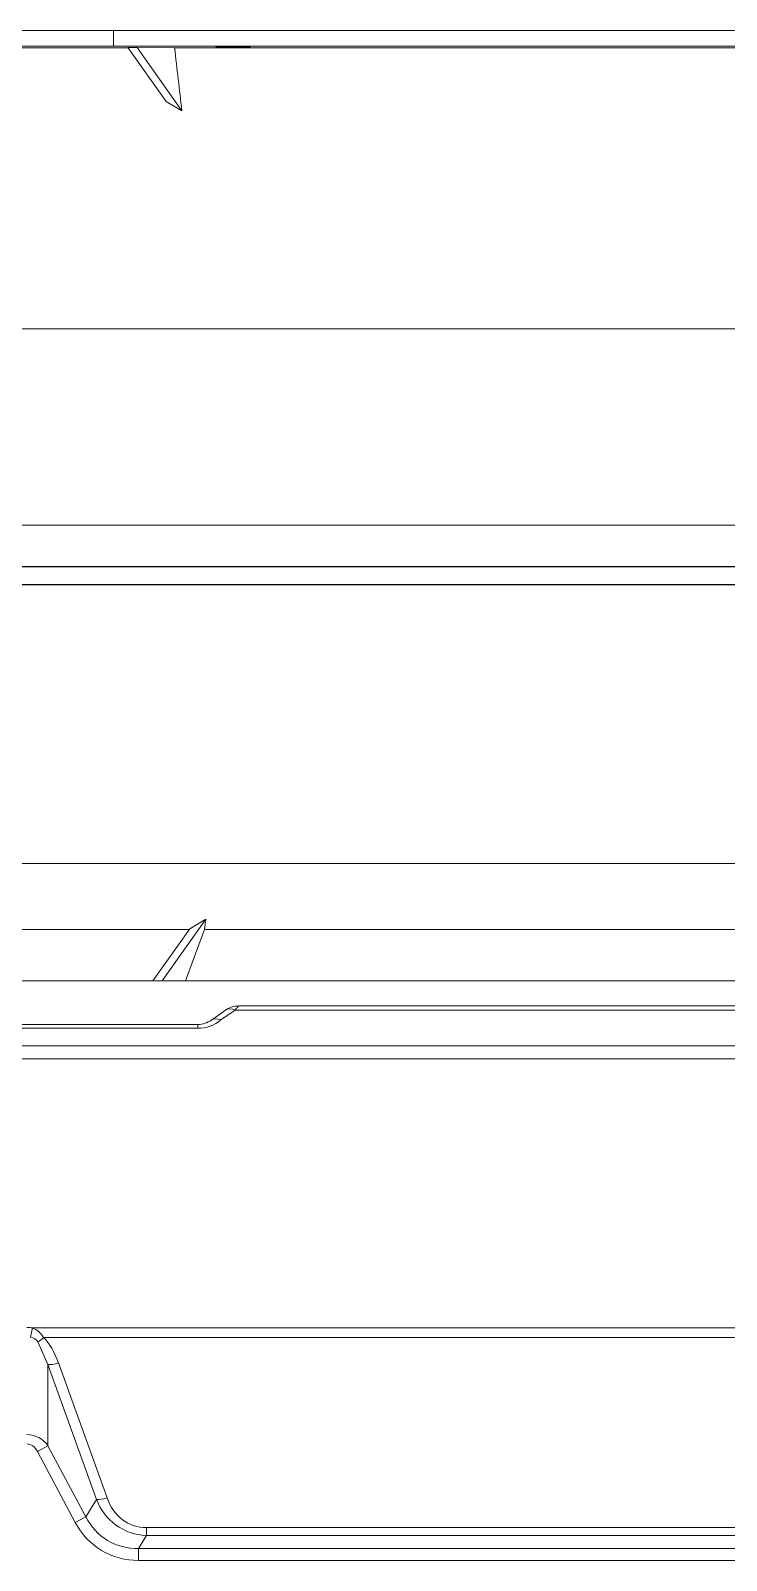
# Model space of a CAD drawing. Header units: millimetres. Extents: x 113490 to 142599, y -20467 to 115.
# Drawn here: x 122782 to 123045, y -6350 to -5770 of the extents above; entities that cross this region are included whole.
import ezdxf

# ---------------------------------------------------------------- set-up
doc = ezdxf.new("R2010")
doc.units = ezdxf.units.MM
doc.layers.add('DV1_0', color=7, linetype='Continuous')

msp = doc.modelspace()

# ---------------------------------------------------------------- linework, layer by layer
at = {"layer": 'DV1_0', "color": 7, "linetype": 'Continuous', "lineweight": 15}
for p, q in [((122428.76, -5770.18), (122813.09, -5770.18)), ((123107.43, -5770.18), (122813.09, -5770.18)), ((122813.09, -5770.18), (122813.09, -5776.08)), ((122428.76, -5776.08), (122813.09, -5776.08)), ((122634.02, -5776.68), (122818.59, -5776.68)), ((123107.43, -5776.08), (122813.09, -5776.08)), ((122822.01, -5776.53), (122818.49, -5776.55)), ((122818.49, -5776.55), (122833.02, -5797.09)), ((122836.24, -5776.68), (122822.01, -5776.53)), ((122822.01, -5776.53), (122838.99, -5800.53)), ((122836.24, -5776.68), (123084.28, -5776.68)), ((122851.98, -5776.33), (122852.31, -5776.35)), ((122864.87, -5776.35), (122864.53, -5776.33)), ((122833.02, -5797.09), (122838.99, -5800.53)), ((123437.76, -5973.34), (122482.76, -5973.34)), ((123424.05, -5973.22), (122496.47, -5973.22)), ((123437.76, -5980.02), (122482.76, -5980.02)), ((123424.16, -5980.14), (122496.36, -5980.14)), ((123425.76, -6085.69), (122494.76, -6085.69)), ((122848.11, -6106.81), (122831.59, -6130.18)), ((122842.01, -6110.43), (122848.11, -6106.81)), ((122847.62, -6110.72), (122848.11, -6106.81)), ((122841.98, -6110.72), (122634.5, -6110.72)), ((122842.01, -6110.43), (122828.05, -6130.18)), ((122840.42, -6130.18), (122847.62, -6110.72)), ((123072.9, -6110.72), (122847.62, -6110.72)), ((123457.6, -6130.18), (122463.69, -6130.18)), ((122855.57, -6141.28), (122850.19, -6145.05)), ((122855.81, -6141.11), (122855.57, -6141.28)), ((123060.04, -6139.68), (122860.48, -6139.68)), ((122845.02, -6146.68), (122720.7, -6146.68))]:
    msp.add_line(p, q, dxfattribs=at)
at = {"layer": 'DV1_0', "color": 7, "linetype": 'Continuous', "lineweight": 20}
for p, q in [((122851.98, -5776.33), (122851.98, -5776.32)), ((122629.03, -5883.15), (123428.45, -5883.15)), ((123423.82, -5957.48), (122496.7, -5957.48)), ((122859.15, -6141.22), (122853.77, -6144.99)), ((123061.37, -6141.22), (122859.15, -6141.22)), ((122845.02, -6148.14), (122720.7, -6148.14)), ((122845.02, -6146.68), (122845.02, -6148.14)), ((122488.26, -6154.76), (123517.88, -6154.76)), ((122488.26, -6159.73), (123517.88, -6159.73)), ((122781.68, -6265.18), (122782.38, -6261.68)), ((122782.38, -6261.68), (123138.14, -6261.68)), ((122784.48, -6266.98), (122788.26, -6275.5)), ((122786.58, -6265.31), (123133.94, -6265.31)), ((122788.26, -6275.5), (122788.26, -6306.3)), ((122788.26, -6275.5), (122806.64, -6326.6)), ((122792.26, -6274.91), (122810.64, -6326.01)), ((122784.27, -6308.43), (122788.26, -6306.3)), ((122784.27, -6308.43), (122798.61, -6335.35)), ((122788.26, -6306.3), (122802.6, -6333.22)), ((122802.6, -6333.22), (122806.64, -6326.6)), ((122798.61, -6335.35), (122802.6, -6333.22)), ((122825.58, -6337.31), (123094.94, -6337.31)), ((122825.58, -6340.3), (122825.58, -6337.31)), ((122822.6, -6345.2), (122825.58, -6340.3)), ((122822.6, -6345.2), (123097.93, -6345.2)), ((122822.6, -6349.73), (122822.6, -6345.2)), ((122825.58, -6340.3), (123094.94, -6340.3)), ((122822.6, -6349.73), (123097.93, -6349.73))]:
    msp.add_line(p, q, dxfattribs=at)
at = {"layer": 'DV1_0', "color": 7, "linetype": 'Continuous', "lineweight": 15}
for centre, radius, start, end in [((122857.91, -6106.02), 329.75, 88.84966, 91.05247), ((122858.93, -5450.28), 326.14, 268.83721, 271.06444), ((122860.48, -6147.99), 8.31, 106.94844, 125), ((122859.68, -6144.96), 5.18, 82.40631, 109.19723), ((122845.02, -6137.68), 9, 270, 305)]:
    msp.add_arc(centre, radius, start, end, dxfattribs=at)
at = {"layer": 'DV1_0', "color": 7, "linetype": 'Continuous', "lineweight": 20}
for centre, radius, start, end in [((122845.23, -6135), 13.14, 269.11146, 310.53327), ((122780.27, -6272.17), 10.7, 78.62829, 89.97807), ((122779.51, -6269.25), 8.09, 29.10135, 69.21387), ((122780.5, -6270.1), 5.06, 38.18383, 76.54336), ((122780.19, -6311.89), 9.82, 34.72929, 89.52864), ((122826.26, -6319.42), 20.89, 200.09274, 268.12858), ((122821.89, -6323.71), 21.5, 206.25539, 271.88665), ((122822.34, -6322.96), 26.77, 207.5641, 270.53861)]:
    msp.add_arc(centre, radius, start, end, dxfattribs=at)
at = {"layer": 'DV1_0', "color": 7, "linetype": 'Continuous', "lineweight": 15}
for centre, major_axis, ratio, start_param, end_param in [((180981.47, 7588.63), (-6569.2, -73335.21), 0.795894, -1.316818, -1.316488), ((122859.15, -6146.39), (-3.58, 5.11), 0.647809, 5.458935, 6.283185), ((122853.77, -6150.16), (-3.58, 5.11), 0.647809, 5.458935, 6.283185)]:
    msp.add_ellipse(centre, major_axis=major_axis, ratio=ratio, start_param=start_param, end_param=end_param, dxfattribs=at)
at = {"layer": 'DV1_0', "color": 7, "linetype": 'Continuous', "lineweight": 20}
for centre, major_axis, ratio, start_param, end_param in [((122786.58, -6263.77), (-3.48, -3.59), 0.220719, 0.717909, 1.347194), ((122780.32, -6293.69), (-0.05, 31.28), 0.477729, 5.355274, 5.847767), ((122792.26, -6273.37), (-4.7, -1.69), 0.292381, 0.461167, 1.46601), ((122780.28, -6312.67), (-0.01, 7.06), 0.707338, 5.356674, 6.282449), ((122810.64, -6324.47), (-4.7, -1.69), 0.292381, 0.461166, 1.466009), ((122830.36, -6311.34), (10.92, 24.7), 0.734557, 2.48522, 3.455755)]:
    msp.add_ellipse(centre, major_axis=major_axis, ratio=ratio, start_param=start_param, end_param=end_param, dxfattribs=at)
msp.add_open_spline([(122860.37, -6139.82), (122860.37, -6139.82), (122860.36, -6139.83), (122860.33, -6139.87), (122860.29, -6139.92), (122860.25, -6139.98), (122860.2, -6140.04), (122860.14, -6140.1), (122860.09, -6140.17), (122860.03, -6140.24), (122859.97, -6140.31), (122859.9, -6140.39), (122859.82, -6140.48), (122859.75, -6140.56), (122859.66, -6140.66), (122859.57, -6140.76), (122859.48, -6140.86), (122859.38, -6140.98), (122859.27, -6141.09), (122859.19, -6141.18), (122859.15, -6141.22)], degree=3, knots=[0.2462765, 0.2462765, 0.2462765, 0.2462765, 0.2478008, 0.2893055, 0.3313105, 0.3725388, 0.4126164, 0.4523133, 0.4921019, 0.5323136, 0.5732018, 0.614975, 0.657814, 0.7018833, 0.7473363, 0.7943249, 0.8429799, 0.8935078, 0.9458807, 1, 1, 1, 1], dxfattribs=at)
at = {"layer": 'DV1_0', "color": 7, "linetype": 'Continuous', "lineweight": 15}
msp.add_open_spline([(122860.48, -6139.68), (122860.48, -6139.68), (122860.48, -6139.68), (122860.48, -6139.68), (122860.47, -6139.69), (122860.46, -6139.7), (122860.45, -6139.72), (122860.43, -6139.75), (122860.4, -6139.78), (122860.38, -6139.8), (122860.37, -6139.82)], degree=3, knots=[0, 0, 0, 0, 0.0225374, 0.045499, 0.0704143, 0.098741, 0.1307989, 0.1673281, 0.2070826, 0.2462765, 0.2462765, 0.2462765, 0.2462765], dxfattribs=at)

doc.saveas('drawing.dxf')
